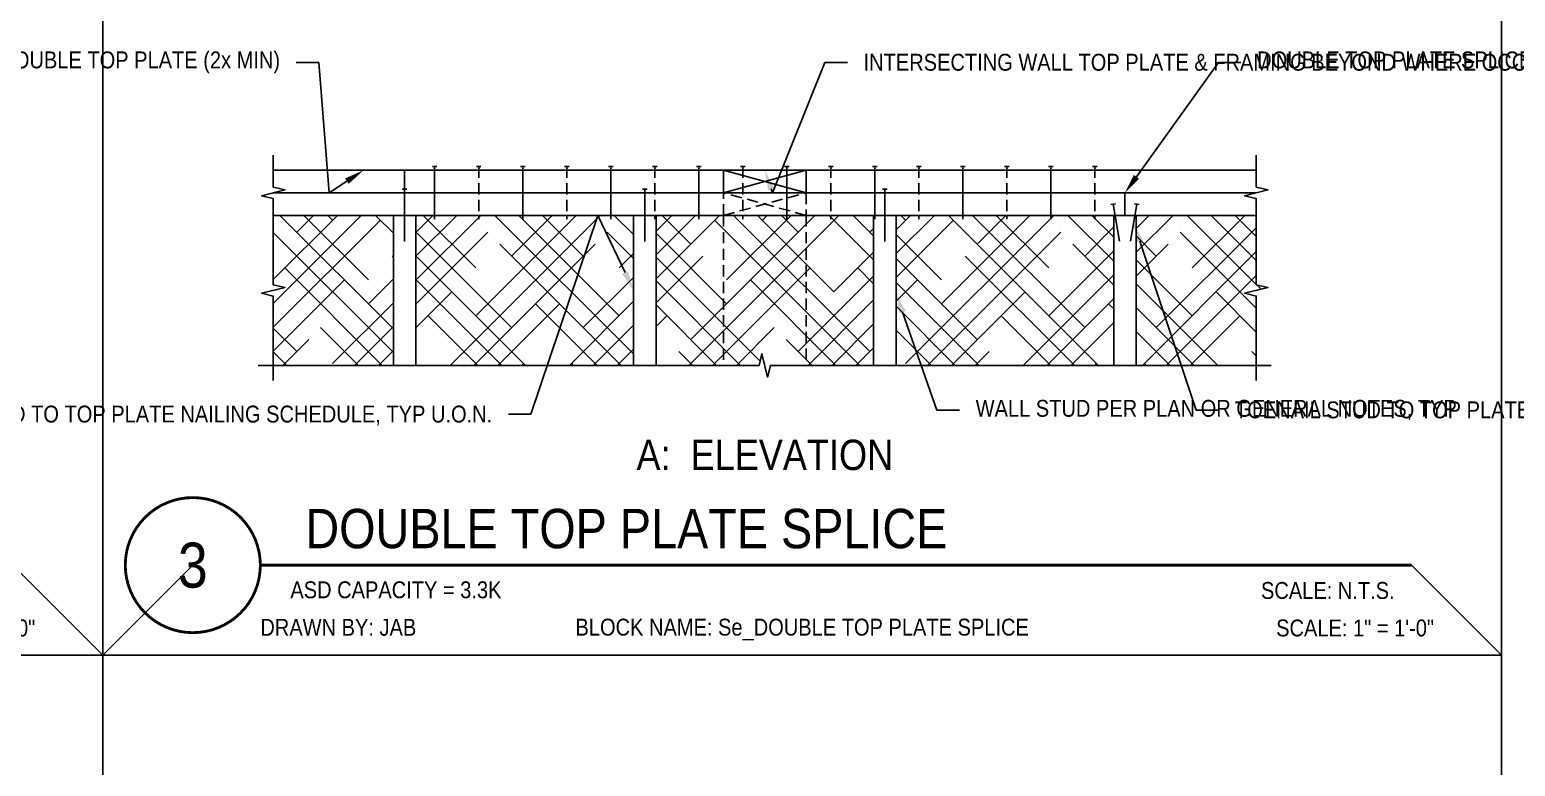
# Model space of a CAD drawing. Header units: inches. Extents: x -16404 to 14624, y -1591 to 16152.
# Drawn here: x 1578.7 to 1677.7, y 7376.6 to 7425.7 of the extents above; entities that cross this region are included whole.
import ezdxf
from ezdxf import colors
from ezdxf.entities.mleader import LeaderData, LeaderLine
from ezdxf.enums import TextEntityAlignment as Align
from ezdxf.math import Vec2, Vec3

# ---------------------------------------------------------------- set-up
doc = ezdxf.new("R2010")
doc.units = ezdxf.units.IN
doc.header["$LTSCALE"] = 24
doc.header["$MEASUREMENT"] = 0
doc.linetypes.add('DASHED2', pattern=[0.375, 0.25, -0.125])
doc.linetypes.add('HIDDEN8', pattern=[0.04625, 0.03125, -0.015])
doc.layers.get('0').update_dxf_attribs({"linetype": 'CONTINUOUS'})
doc.layers.add('DESIGNER COMMENTS', color=221, linetype='CONTINUOUS', plot=False)
doc.layers.add('S-ANNO-GRID-NONPLOT', color=251, linetype='CONTINUOUS', plot=False)
for name, color, linetype in [('S-ANNO-NOTE', 4, 'CONTINUOUS'), ('S-ANNO-NOTE-EXIST', 251, 'CONTINUOUS'), ('S-BREAK', 2, 'CONTINUOUS'), ('S-NAIL', 2, 'CONTINUOUS'), ('S-TYP DETAIL BLOCKS', 1, 'CONTINUOUS'), ('S-WOOD', 3, 'CONTINUOUS')]:
    doc.layers.add(name, color=color, linetype=linetype)
doc.layers.add('S-HATCH1', color=1, linetype='CONTINUOUS', transparency=0.5)
doc.styles.add('Arial', font='arial.ttf', dxfattribs={"width": 0.85})
pattern_1 = [(45, (-1498.8137, -4899.6925), (2.38648539, 3.97747564), [18, -9]), (135, (-1498.8137, -4899.6925), (2.38648539, -3.97747564), [18, -9])]

# ---------------------------------------------------------------- blocks, each defined once
blk = doc.blocks.new('Se_24x36_DETAILS_GRID')
for p, q in [((23.3023, 15.3333), (23.3023, 23)), ((31.0697, 15.3333), (31.0697, 23)), ((23.3023, 15.3333), (23.8023, 15.8333)), ((15.5348, 15.3333), (23.3023, 15.3333)), ((23.3023, 15.3333), (31.0697, 15.3333)), ((23.3023, 7.6667), (23.3023, 15.3333)), ((31.0697, 7.6667), (31.0697, 15.3333))]:
    blk.add_line(p, q)
at = {"linetype": 'DASHED2', "ltscale": 0.5}
for p, q in [((23.3023, 15.3333), (22.8023, 15.8333)), ((31.0697, 15.3333), (30.5697, 15.8333))]:
    blk.add_line(p, q, dxfattribs=at)
blk = doc.blocks.new('*U309')
at = {"const_width": 0.188}
for points in [[(-4.5, 0, -1), (4.5, 0, 3.732051)], [(-4.5, 0, 1), (4.5, 0, -3.732051)]]:
    blk.add_lwpolyline(points, format="xyb", dxfattribs=at)
blk.add_lwpolyline([(4.5, 0), (81.209, 0)], dxfattribs=at)
blk.add_circle((0, 0), 4.5)
at = {"style": 'Arial', "width": 0.85}
for tag, p in [('DWG_TITLE_1', (7.5, 6.188)), ('DWG_TITLE_2', (7.5, 2.438))]:
    blk.add_attdef(tag, text='', height=2.625, dxfattribs=at).set_placement(p, align=Align.MIDDLE_LEFT)
blk.add_attdef('#', text='', height=3, dxfattribs=at).set_placement((0, 0), align=Align.MIDDLE_CENTER)
blk.add_attdef('SCALE', text='', height=1.125, dxfattribs=at).set_placement((80.084, -1.125), align=Align.TOP_RIGHT)
blk = doc.blocks.new('*U266')
at = {"color": 3}
blk.add_line((0.154, 0.25), (-0.154, 0.25), dxfattribs=at)
at = {"color": 0, "linetype": 'ByBlock'}
blk.add_line((0, 0.25), (0, -3.25), dxfattribs=at)
blk = doc.blocks.new('*U253')
at = {"color": 3}
blk.add_line((0.154, 0.25), (-0.154, 0.25), dxfattribs=at)
at = {"color": 0, "linetype": 'ByBlock'}
blk.add_line((0, 0.25), (0, -3.25), dxfattribs=at)
blk = doc.blocks.new('*U254')
at = {"color": 3}
blk.add_line((0.154, 0.25), (-0.154, 0.25), dxfattribs=at)
at = {"color": 0, "linetype": 'ByBlock'}
blk.add_line((0, 0.25), (0, -3.25), dxfattribs=at)
blk = doc.blocks.new('*U255')
at = {"color": 3}
blk.add_line((0.154, 0.25), (-0.154, 0.25), dxfattribs=at)
at = {"color": 0, "linetype": 'ByBlock'}
blk.add_line((0, 0.25), (0, -3.25), dxfattribs=at)
blk = doc.blocks.new('*U256')
at = {"color": 3}
blk.add_line((0.154, 0.25), (-0.154, 0.25), dxfattribs=at)
at = {"color": 0, "linetype": 'ByBlock'}
blk.add_line((0, 0.25), (0, -3.25), dxfattribs=at)
blk = doc.blocks.new('*U257')
at = {"color": 3}
blk.add_line((0.154, 0.25), (-0.154, 0.25), dxfattribs=at)
at = {"color": 0, "linetype": 'ByBlock'}
blk.add_line((0, 0.25), (0, -3.25), dxfattribs=at)
blk = doc.blocks.new('*U258')
at = {"color": 3}
blk.add_line((0.154, 0.25), (-0.154, 0.25), dxfattribs=at)
at = {"color": 0, "linetype": 'ByBlock'}
blk.add_line((0, 0.25), (0, -3.25), dxfattribs=at)
blk = doc.blocks.new('*U259')
at = {"color": 3}
blk.add_line((0.154, 0.25), (-0.154, 0.25), dxfattribs=at)
at = {"color": 0, "linetype": 'ByBlock'}
blk.add_line((0, 0.25), (0, -3.25), dxfattribs=at)
blk = doc.blocks.new('*U260')
at = {"color": 3}
blk.add_line((0.154, 0.25), (-0.154, 0.25), dxfattribs=at)
at = {"color": 0, "linetype": 'ByBlock'}
blk.add_line((0, 0.25), (0, -3.25), dxfattribs=at)
blk = doc.blocks.new('*U261')
at = {"color": 3}
blk.add_line((0.154, 0.25), (-0.154, 0.25), dxfattribs=at)
at = {"color": 0, "linetype": 'ByBlock'}
blk.add_line((0, 0.25), (0, -3.25), dxfattribs=at)
blk = doc.blocks.new('*U262')
at = {"color": 3}
blk.add_line((0.154, 0.25), (-0.154, 0.25), dxfattribs=at)
at = {"color": 0, "linetype": 'ByBlock'}
blk.add_line((0, 0.25), (0, -3.25), dxfattribs=at)
blk = doc.blocks.new('*U263')
at = {"color": 3}
blk.add_line((0.154, 0.25), (-0.154, 0.25), dxfattribs=at)
at = {"color": 0, "linetype": 'ByBlock'}
blk.add_line((0, 0.25), (0, -3.25), dxfattribs=at)
blk = doc.blocks.new('*U264')
at = {"color": 3}
blk.add_line((0.154, 0.25), (-0.154, 0.25), dxfattribs=at)
at = {"color": 0, "linetype": 'ByBlock'}
blk.add_line((0, 0.25), (0, -3.25), dxfattribs=at)
blk = doc.blocks.new('*U265')
at = {"color": 3}
blk.add_line((0.154, 0.25), (-0.154, 0.25), dxfattribs=at)
at = {"color": 0, "linetype": 'ByBlock'}
blk.add_line((0, 0.25), (0, -3.25), dxfattribs=at)
blk = doc.blocks.new('*U248')
at = {"color": 3}
blk.add_line((0.154, 0.25), (-0.154, 0.25), dxfattribs=at)
at = {"color": 0, "linetype": 'ByBlock'}
blk.add_line((0, 0.25), (0, -3.25), dxfattribs=at)
blk = doc.blocks.new('*U249')
at = {"color": 3}
blk.add_line((0.154, 0.25), (-0.154, 0.25), dxfattribs=at)
at = {"color": 0, "linetype": 'ByBlock'}
blk.add_line((0, 0.25), (0, -3.25), dxfattribs=at)
blk = doc.blocks.new('*U250')
at = {"color": 3}
blk.add_line((0.154, 0.25), (-0.154, 0.25), dxfattribs=at)
at = {"color": 0, "linetype": 'ByBlock'}
blk.add_line((0, 0.25), (0, -3.25), dxfattribs=at)
blk = doc.blocks.new('*U251')
at = {"color": 3}
blk.add_line((0.154, 0.25), (-0.154, 0.25), dxfattribs=at)
at = {"color": 0, "linetype": 'ByBlock'}
blk.add_line((0, 0.25), (0, -3.25), dxfattribs=at)
blk = doc.blocks.new('*U252')
at = {"color": 3}
blk.add_line((0.154, 0.25), (-0.154, 0.25), dxfattribs=at)
at = {"color": 0, "linetype": 'ByBlock'}
blk.add_line((0, 0.25), (0, -3.25), dxfattribs=at)
blk = doc.blocks.new('*U242')
at = {"color": 3}
blk.add_line((0.154, 0.25), (-0.154, 0.25), dxfattribs=at)
at = {"color": 0, "linetype": 'ByBlock'}
blk.add_line((0, 0.25), (0, -2.25), dxfattribs=at)
blk = doc.blocks.new('*U2087')
blk.add_lwpolyline([(1.5, -5.5), (0, -5.5), (0, 0), (1.5, 0)], close=True)
at = {"layer": 'S-WOOD', "color": 2}
for p, q in [((1.5, -5.5), (0, 0)), ((1.5, 0), (0, -5.5))]:
    blk.add_line(p, q, dxfattribs=at)
blk = doc.blocks.new('_ClosedBlank')
at = {"color": 0, "linetype": 'ByBlock', "lineweight": -2}
for p, q in [((-1, 0.167), (0, 0)), ((-1, 0.167), (-1, -0.167)), ((0, 0), (-1, -0.167))]:
    blk.add_line(p, q, dxfattribs=at)
blk = doc.blocks.new('_Open90')
at = {"color": 0, "linetype": 'ByBlock', "lineweight": -2}
for p, q in [((-0.5, 0.5), (0, 0)), ((0, 0), (-1, 0)), ((0, 0), (-0.5, -0.5))]:
    blk.add_line(p, q, dxfattribs=at)
blk = doc.blocks.new('Se_DOUBLE TOP PLATE SPLICE')
at = {"layer": 'S-HATCH1', "true_color": 0x939598}
h = blk.add_hatch(dxfattribs=at)
h.set_pattern_fill('HOUND', color=252, scale=18, angle=45, style=0)
h.set_pattern_definition(pattern_1)
h.paths.add_polyline_path([(13.36509, 23.30754), (5.36509, 23.30754), (5.36509, 18.68612), (6.14344, 18.49683), (4.58674, 18.11826), (5.36509, 17.92897), (5.36509, 13.30754), (13.36509, 13.30754)])
h = blk.add_hatch(dxfattribs=at)
h.set_pattern_fill('HOUND', color=252, scale=18, angle=45, style=0)
h.set_pattern_definition(pattern_1)
h.paths.add_polyline_path([(29.36509, 23.30754), (14.86509, 23.30754), (14.86509, 13.30754), (29.36509, 13.30754)])
h = blk.add_hatch(dxfattribs=at)
h.set_pattern_fill('HOUND', color=252, scale=18, angle=45, style=0)
h.set_pattern_definition(pattern_1)
h.paths.add_polyline_path([(45.36509, 23.30754), (30.86509, 23.30754), (30.86509, 13.30754), (37.73652, 13.30754), (37.92581, 14.0859), (38.30438, 12.52919), (38.49367, 13.30754), (45.36509, 13.30754)])
h = blk.add_hatch(dxfattribs=at)
h.set_pattern_fill('HOUND', color=252, scale=18, angle=45, style=0)
h.set_pattern_definition(pattern_1)
h.paths.add_polyline_path([(61.36509, 13.30754), (61.36509, 23.30754), (46.86509, 23.30754), (46.86509, 13.30754)])
h = blk.add_hatch(dxfattribs=at)
h.set_pattern_fill('HOUND', color=252, scale=18, angle=45, style=0)
h.set_pattern_definition(pattern_1)
h.paths.add_polyline_path([(62.86509, 13.30754), (70.86509, 13.30754), (70.86509, 17.92897), (70.08674, 18.11826), (71.64344, 18.49683), (70.86509, 18.68612), (70.86509, 23.30754), (62.86509, 23.30754)])
at = {"layer": 'S-BREAK'}
for points in [[(5.36509, 27.30754), (5.36509, 25.18612), (6.14344, 24.99683), (4.58674, 24.61826), (5.36509, 24.42897), (5.36509, 18.68612), (6.14344, 18.49683), (4.58674, 18.11826), (5.36509, 17.92897), (5.36509, 12.30754)], [(70.86509, 27.30754), (70.86509, 25.18612), (71.64344, 24.99683), (70.08674, 24.61826), (70.86509, 24.42897), (70.86509, 18.68612), (71.64344, 18.49683), (70.08674, 18.11826), (70.86509, 17.92897), (70.86509, 12.30754)], [(4.36509, 13.30754), (37.73652, 13.30754), (37.92581, 14.0859), (38.30438, 12.52919), (38.49367, 13.30754), (71.86509, 13.30754)]]:
    blk.add_lwpolyline(points, dxfattribs=at)
at = {"layer": 'S-WOOD', "color": 1, "linetype": 'HIDDEN8'}
for p, q in [((35.36509, 23.30754), (40.86509, 24.80754)), ((40.86509, 23.30754), (35.36509, 24.80754)), ((35.36509, 23.30754), (35.36509, 13.30754)), ((40.86509, 23.30754), (40.86509, 13.30754))]:
    blk.add_line(p, q, dxfattribs=at)
at = {"layer": 'S-WOOD'}
for p, q in [((62.11509, 23.30754), (5.36509, 23.30754)), ((61.99009, 23.30754), (61.36509, 23.30754)), ((61.36509, 23.30754), (61.36509, 13.30754)), ((62.86509, 23.30754), (62.24009, 23.30754)), ((62.86509, 13.30754), (62.86509, 23.30754))]:
    blk.add_line(p, q, dxfattribs=at)
for points in [[(5.36509, 24.80754), (14.11509, 24.80754), (14.11509, 26.30754), (5.36509, 26.30754)], [(70.86509, 26.30754), (14.11509, 26.30754), (14.11509, 24.80754), (62.11509, 24.80754), (62.11509, 23.30754)], [(70.86509, 23.30754), (62.11509, 23.30754), (62.11509, 24.80754), (70.86509, 24.80754)], [(13.36509, 13.30754), (13.36509, 23.30754), (14.86509, 23.30754), (14.86509, 13.30754)], [(29.36509, 13.30754), (29.36509, 23.30754), (30.86509, 23.30754), (30.86509, 13.30754)], [(45.36509, 13.30754), (45.36509, 23.30754), (46.86509, 23.30754), (46.86509, 13.30754)]]:
    blk.add_lwpolyline(points, dxfattribs=at)
at = {"layer": 'S-WOOD', "color": 1, "linetype": 'HIDDEN8'}
blk.add_lwpolyline([(35.36509, 23.30754), (35.36509, 24.80754), (40.86509, 24.80754), (40.86509, 23.30754)], close=True, dxfattribs=at)
at = {"layer": 'S-NAIL'}
for name, p in [('*U266', (16.11509, 26.30754)), ('*U254', (21.98176, 26.30754)), ('*U256', (27.84843, 26.30754)), ('*U258', (33.71509, 26.30754)), ('*U260', (39.58176, 26.30754)), ('*U262', (45.44843, 26.30754)), ('*U264', (51.31509, 26.30754)), ('*U248', (57.18176, 26.30754)), ('*U250', (14.11509, 24.80754)), ('*U251', (30.11509, 24.80754)), ('*U252', (46.11509, 24.80754))]:
    blk.add_blockref(name, p, dxfattribs=at)
at = {"layer": 'S-NAIL', "color": 1, "linetype": 'HIDDEN8'}
for name, p in [('*U253', (19.04843, 26.30754)), ('*U255', (24.91509, 26.30754)), ('*U257', (30.78176, 26.30754)), ('*U259', (36.64843, 26.30754)), ('*U261', (42.51509, 26.30754)), ('*U263', (48.38176, 26.30754)), ('*U265', (54.24843, 26.30754)), ('*U249', (60.11509, 26.30754))]:
    blk.add_blockref(name, p, dxfattribs=at)
at = {"layer": 'S-NAIL', "rotation": 10.00000000000382}
blk.add_blockref('*U242', (61.36509, 23.80754), dxfattribs=at)
at = {"layer": 'S-NAIL', "xscale": -1, "rotation": 349.9999999999962}
blk.add_blockref('*U242', (62.86509, 23.80754), dxfattribs=at)
at = {"layer": 'S-WOOD', "rotation": 270}
blk.add_blockref('*U2087', (40.86509, 26.30754), dxfattribs=at)
at = {"layer": 'DESIGNER COMMENTS', "char_height": 1.125, "style": 'Arial'}
for s, insert, width, attachment_point in [('\\A1;ASD CAPACITY = 3.3K', (6.49984, -1.08101), 17.097388, 1), ('\\A1;DRAWN BY: JAB', (4.49984, -3.58101), 14.8543838, 1), ('\\A1;SCALE: 1{\\H1x;" = 1\'-0"}', (82.7091, -3.625), 19.68745, 3)]:
    blk.add_mtext(s, dxfattribs=dict(at, insert=insert, width=width, attachment_point=attachment_point))
at = {"layer": 'DESIGNER COMMENTS', "insert": (40.60455, -4.29464), "char_height": 1.125, "attachment_point": 5, "style": 'Arial'}
blk.add_mtext('\\A1;BLOCK NAME: Se_DOUBLE TOP PLATE SPLICE', dxfattribs=at)
at = {"layer": 'S-ANNO-NOTE', "color": 6, "insert": (38.11509, 6.30754), "char_height": 2.025, "width": 18.0588319, "attachment_point": 8, "style": 'Arial'}
blk.add_mtext('A:  ELEVATION', dxfattribs=at)
at = {"layer": 'S-ANNO-NOTE'}
ml = blk.add_multileader_mtext('Standard', dxfattribs=at)
ml.set_content('\\A1;DOUBLE TOP PLATE (2x MIN)', color=4, style='Arial')
ml.set_leader_properties(color=2)
ml.build(insert=Vec2(0, 0))
ml.multileader.update_dxf_attribs({"dogleg_length": 0.36, "arrow_head_size": 1.3125, "scale": 12})
ctx = ml.context
ctx.base_point, ctx.scale, ctx.char_height, ctx.arrow_head_size, ctx.landing_gap_size, ctx.plane_origin = Vec3(-4.83863, 33.49982), 12, 1.125, 1.3125, 1.08, Vec3(49.96219, 320.02211)
ctx.text_align_type = 2
notes = []
notes.append((ctx, [(0, (1, 1, 0), (8.39365, 33.49982), (-1, 0), 1.5, [(1, [(11.36509, 26.30754), (9.08345, 24.80754)], 0, [])])]))
ctx.mtext.insert, ctx.mtext.width, ctx.mtext.alignment, ctx.mtext.flow_direction = Vec3(5.81365, 34.2277), 10.1040206, 3, 5
ml = blk.add_multileader_mtext('Standard', dxfattribs=at)
ml.set_content('\\A1;INTERSECTING WALL TOP PLATE & FRAMING BEYOND WHERE OCCURS', color=4, style='Arial')
ml.set_leader_properties(color=2)
ml.build(insert=Vec2(0, 0))
ml.multileader.update_dxf_attribs({"dogleg_length": 0.36, "arrow_head_size": 1.3125, "scale": 12})
ctx = ml.context
ctx.base_point, ctx.scale, ctx.char_height, ctx.arrow_head_size, ctx.landing_gap_size, ctx.plane_origin = Vec3(43.61509, 33.49982), 12, 1.125, 1.3125, 1.08, Vec3(1.518, 315.52211)
notes.append((ctx, [(0, (1, 1, 0), (42.11509, 33.49982), (1, 0), 1.5, [(1, [(38.11509, 26.30754), (38.62425, 24.80754)], 0, [])])]))
ctx.mtext.insert, ctx.mtext.width, ctx.mtext.flow_direction = Vec3(44.69509, 34.07192), 14.5538697, 5
ml = blk.add_multileader_mtext('Standard', dxfattribs=at)
ml.set_content('\\A1;DOUBLE TOP PLATE SPLICE (ALIGN PLATE JOINT OVER STUD), TYP ', color=4, style='Arial')
ml.set_leader_properties(color=2)
ml.build(insert=Vec2(0, 0))
ml.multileader.update_dxf_attribs({"dogleg_length": 0.36, "arrow_head_size": 1.3125, "scale": 12})
ctx = ml.context
ctx.base_point, ctx.scale, ctx.char_height, ctx.arrow_head_size, ctx.landing_gap_size, ctx.plane_origin = Vec3(69.84424, 33.49982), 12, 1.125, 1.3125, 1.08, Vec3(25.718, 320.02211)
notes.append((ctx, [(0, (1, 1, 0), (68.34424, 33.49982), (1, 0), 1.5, [(0, [(62.11509, 24.80754)], 0, [])])]))
ctx.mtext.insert, ctx.mtext.width, ctx.mtext.flow_direction = Vec3(70.92424, 34.2277), 16.284863, 5
ml = blk.add_multileader_mtext('Standard', dxfattribs=at)
ml.set_content('\\A1;CONNECT STUD TO TOP PLATE NAILING SCHEDULE, TYP U.O.N.', color=4, style='Arial')
ml.set_leader_properties(color=2)
ml.build(insert=Vec2(0, 0))
ml.multileader.update_dxf_attribs({"dogleg_length": 0.36, "arrow_head_size": 1.3125, "scale": 12})
ctx = ml.context
ctx.base_point, ctx.scale, ctx.char_height, ctx.arrow_head_size, ctx.landing_gap_size, ctx.plane_origin = Vec3(1.12747, 10.05754), 12, 1.125, 1.3125, 1.08, Vec3(66.71219, -267.40702)
ctx.text_align_type = 2
notes.append((ctx, [(0, (1, 1, 0), (22.53093, 10.05754), (-1, 0), 1.5, [(1, [(29.36509, 18.30754), (26.98131, 23.30754)], 0, [])])]))
ctx.mtext.insert, ctx.mtext.width, ctx.mtext.alignment, ctx.mtext.flow_direction = Vec3(19.95093, 10.62964), 19.5145403, 3, 5
ml = blk.add_multileader_mtext('Standard', dxfattribs=at)
ml.set_content('\\A1;{\\C4;TOENAIL STUD TO TOP PLATE PER NAILING SCHEDULE}', color=4, style='Arial')
ml.set_leader_properties(color=2)
ml.build(insert=Vec2(0, 0))
ml.multileader.update_dxf_attribs({"dogleg_length": 0.36, "arrow_head_size": 1.3125, "scale": 12})
ctx = ml.context
ctx.base_point, ctx.scale, ctx.char_height, ctx.arrow_head_size, ctx.landing_gap_size, ctx.plane_origin = Vec3(68.36509, 10.33659), 12, 1.125, 1.3125, 1.08, Vec3(26.66722, -266.27719)
notes.append((ctx, [(0, (1, 1, 0), (66.86509, 10.33659), (1, 0), 1.5, [(0, [(62.69145, 22.82274)], 0, [])])]))
ctx.mtext.insert, ctx.mtext.width, ctx.mtext.flow_direction = Vec3(69.44509, 10.90868), 14.3204666, 5
ml = blk.add_multileader_mtext('Standard', dxfattribs=at)
ml.set_content('\\A1;WALL STUD PER PLAN OR GENERAL NOTES, TYP', color=4, style='Arial')
ml.set_leader_properties(color=2)
ml.build(insert=Vec2(0, 0))
ml.multileader.update_dxf_attribs({"dogleg_length": 0.36, "arrow_head_size": 1.3125, "scale": 12})
ctx = ml.context
ctx.base_point, ctx.scale, ctx.char_height, ctx.arrow_head_size, ctx.landing_gap_size, ctx.plane_origin = Vec3(51.08534, 10.33659), 12, 1.125, 1.3125, 1.08, Vec3(10.268, -267.87797)
notes.append((ctx, [(0, (1, 1, 0), (49.58534, 10.33659), (1, 0), 1.5, [(0, [(46.86509, 18.10038)], 0, [])])]))
ctx.mtext.insert, ctx.mtext.width, ctx.mtext.flow_direction = Vec3(52.16534, 11.01036), 13.7973517, 5
for ctx, leaders in notes:
    for number, flags, end, landing, length, lines in leaders:
        leader = LeaderData()
        leader.index, (leader.has_last_leader_line, leader.has_dogleg_vector, leader.attachment_direction) = number, flags
        leader.last_leader_point, leader.dogleg_vector, leader.dogleg_length = Vec3(end), Vec3(landing), length
        for number, points, colour, breaks in lines:
            line = LeaderLine()
            line.index, line.vertices, line.color, line.breaks = number, Vec3.list(points), colors.encode_raw_color(colour), breaks
            leader.lines.append(line)
        ctx.leaders.append(leader)
blk = doc.blocks.new('Se_NEW TO (E) TOP PLATE SPLICE')
at = {"layer": 'DESIGNER COMMENTS', "insert": (82.709, -3.625), "char_height": 1.125, "width": 19.68745, "attachment_point": 3, "style": 'Arial'}
blk.add_mtext('\\A1;SCALE: 1{\\H1x;" = 1\'-0"}', dxfattribs=at)
at = {"layer": 'S-ANNO-NOTE-EXIST'}
ml = blk.add_multileader_mtext('Standard', dxfattribs=at)
ml.set_content('{\\C256;(N) OR (E) STUD/POST}', color=4, style='Arial')
ml.set_leader_properties(color=256)
ml.set_arrow_properties(name='CLOSEDBLANK')
ml.build(insert=Vec2(0, 0))
ml.multileader.update_dxf_attribs({"dogleg_length": 0.36, "arrow_head_size": 1.312, "scale": 12})
ctx = ml.context
ctx.base_point, ctx.scale, ctx.char_height, ctx.arrow_head_size, ctx.landing_gap_size, ctx.plane_origin = Vec3(52.364, 20.044), 12, 1.125, 1.312, 1.08, Vec3(8.177, 311.096)
notes = []
notes.append((ctx, [(0, (1, 1, 0), (50.864, 20.044), (1, 0), 1.5, [(0, [(42.105, 28.803)], 0, [])])]))
ctx.mtext.insert, ctx.mtext.width, ctx.mtext.flow_direction = Vec3(53.444, 20.772), 14.70136, 5
for ctx, leaders in notes:
    for number, flags, end, landing, length, lines in leaders:
        leader = LeaderData()
        leader.index, (leader.has_last_leader_line, leader.has_dogleg_vector, leader.attachment_direction) = number, flags
        leader.last_leader_point, leader.dogleg_vector, leader.dogleg_length = Vec3(end), Vec3(landing), length
        for number, points, colour, breaks in lines:
            line = LeaderLine()
            line.index, line.vertices, line.color, line.breaks = number, Vec3.list(points), colors.encode_raw_color(colour), breaks
            leader.lines.append(line)
        ctx.leaders.append(leader)

msp = doc.modelspace()

# ---------------------------------------------------------------- linework, layer by layer
at = {"layer": 'S-ANNO-GRID-NONPLOT'}
msp.add_line((1676.74249, 0), (1676.74249, 8676), dxfattribs=at)

# ---------------------------------------------------------------- block references
at = {"layer": 'S-ANNO-GRID-NONPLOT', "xscale": 12, "yscale": 12, "zscale": 12}
msp.add_blockref('Se_24x36_DETAILS_GRID', (1303.9061, 7200), dxfattribs=at)
at = {"layer": 'S-ANNO-NOTE'}
msp.add_blockref('*U309', (1589.53339, 7390), dxfattribs=at).add_auto_attribs({'#': '3', 'DWG_TITLE_2': 'DOUBLE TOP PLATE SPLICE', 'SCALE': 'SCALE: N.T.S.'})
at = {"layer": 'S-TYP DETAIL BLOCKS'}
for name, p in [('Se_DOUBLE TOP PLATE SPLICE', (1589.53339, 7390)), ('Se_NEW TO (E) TOP PLATE SPLICE', (1496.32429, 7390))]:
    msp.add_blockref(name, p, dxfattribs=at)

# ---------------------------------------------------------------- leaders
at = {"layer": 'DESIGNER COMMENTS'}
ml = msp.add_multileader_mtext('Standard', dxfattribs=at)
ml.set_content('\\A1;{\\L\\C256;IMPORTANT DESIGNER NOTE:\\l IF YOUR LEDGER DOES NOT ALLOW FOR THE FULL DEPTH OF NAILS SPECIFIED IN THIS CHART.  USE THE CHART TO THE RIGHT AND APPLY ALLOWABLE LOAD REDUCTION FACTOR (REF. PG. 22 OF SIMPSON CATALOG C-C-2019)}', color=4, style='Arial')
ml.set_leader_properties(color=256)
ml.set_arrow_properties(name='OPEN90')
ml.build(insert=Vec2(0, 0))
ml.multileader.update_dxf_attribs({"dogleg_length": 0.36, "arrow_head_size": 5.25, "scale": 48})
ctx = ml.context
ctx.base_point, ctx.scale, ctx.char_height, ctx.arrow_head_size, ctx.landing_gap_size, ctx.plane_origin = Vec3(7749.57679, 7516.2281), 48, 6, 5.25, 4.32, Vec3(7940.50091, 7764.19966)
notes = []
notes.append((ctx, [(0, (0, 0, 0), (0, 0), (1, 0), 1, [])]))
ctx.mtext.insert, ctx.mtext.width, ctx.mtext.defined_height, ctx.mtext.flow_direction = Vec3(7753.89679, 7520.11009), 143.1324041, 28.50097, 5
for ctx, leaders in notes:
    for number, flags, end, landing, length, lines in leaders:
        leader = LeaderData()
        leader.index, (leader.has_last_leader_line, leader.has_dogleg_vector, leader.attachment_direction) = number, flags
        leader.last_leader_point, leader.dogleg_vector, leader.dogleg_length = Vec3(end), Vec3(landing), length
        for number, points, colour, breaks in lines:
            line = LeaderLine()
            line.index, line.vertices, line.color, line.breaks = number, Vec3.list(points), colors.encode_raw_color(colour), breaks
            leader.lines.append(line)
        ctx.leaders.append(leader)

doc.saveas('drawing.dxf')
